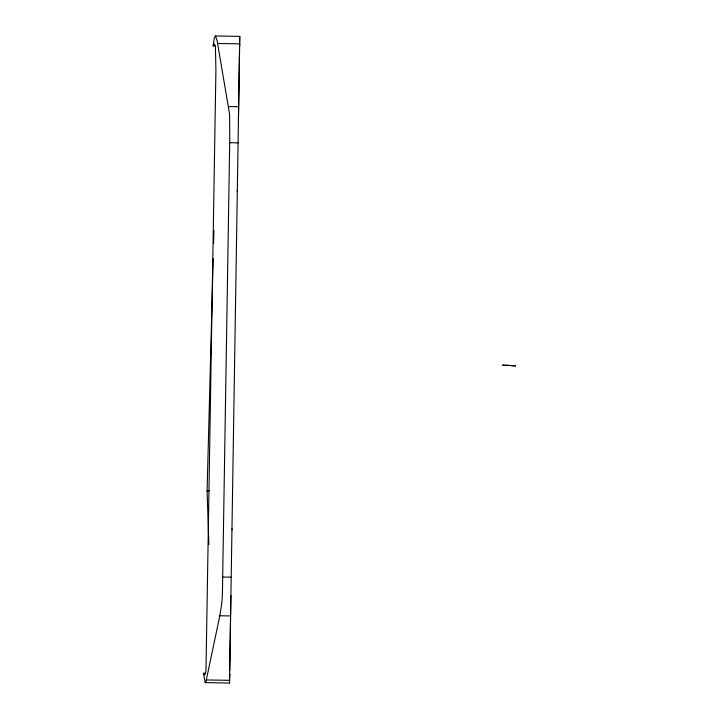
<?xml version="1.0" encoding="UTF-8"?>
<svg xmlns="http://www.w3.org/2000/svg" width="719" height="719" viewBox="0 0 719 719"><rect width="100%" height="100%" fill="white"/><g stroke="black" fill="none" stroke-linecap="round" stroke-linejoin="round"><path stroke-width="1.08" d="M205.598 673.29L203.414 673.263L205.185 682.592L229.523 683.05L230.889 595.629M203.414 673.263L204.753 675.042L205.697 672.157A14.209 1.303 -89.1 0 0 205.994 669.704L215.916 70.372L215.439 47.67L215.197 45.926L213.094 45.908L214.28 38.341L215.421 35.95L239.76 36.381L239.607 46.331L239.634 44.767M205.185 682.592A26.657 2.436 -89.1 0 0 205.814 682.259L220.113 614.377L221.695 603.816A31.618 2.894 -89.1 0 0 222.045 599.898L222.144 598.469A27.682 2.534 -89.1 0 0 222.405 594.155L229.738 140.061L229.622 116.154A20.941 1.914 -89.1 0 0 229.433 113.153L217.039 40.309L215.421 35.95M229.649 674.862L229.64 675.483L229.676 673.676L229.523 683.05M229.909 658.784L229.9 659.638L229.918 658.379M232.012 529.139L232.003 529.723L232.012 529.058M238.411 120.424L239.76 36.381M229.721 670.557L239.553 49.854M237.36 191.587L237.378 190.445L237.36 191.056M239.4 59.695L239.418 58.59M208.87 544.58L207.09 490.789L213.175 258.678M213.579 243.498L213.92 230.484M213.094 45.908L214.334 43.913L215.197 45.926M217.551 43.491L239.643 43.841M228.588 106.583L238.627 106.745M229.703 142.73L238.052 142.865M207.09 490.789L209.301 490.825M222.872 577.06L231.176 577.186M219.825 615.761L230.565 615.931M206.506 679.958L229.568 680.327M503.183 365.135L505.358 365.243A21.157 0.926 2.7 0 1 509.286 365.459L510.903 365.558A15.638 0.683 2.7 0 1 513.267 365.719L515.586 365.899A16.807 0.737 2.7 0 0 509.277 365.459L505.008 365.225M502.248 365.09L503.606 365.153"/></g></svg>
